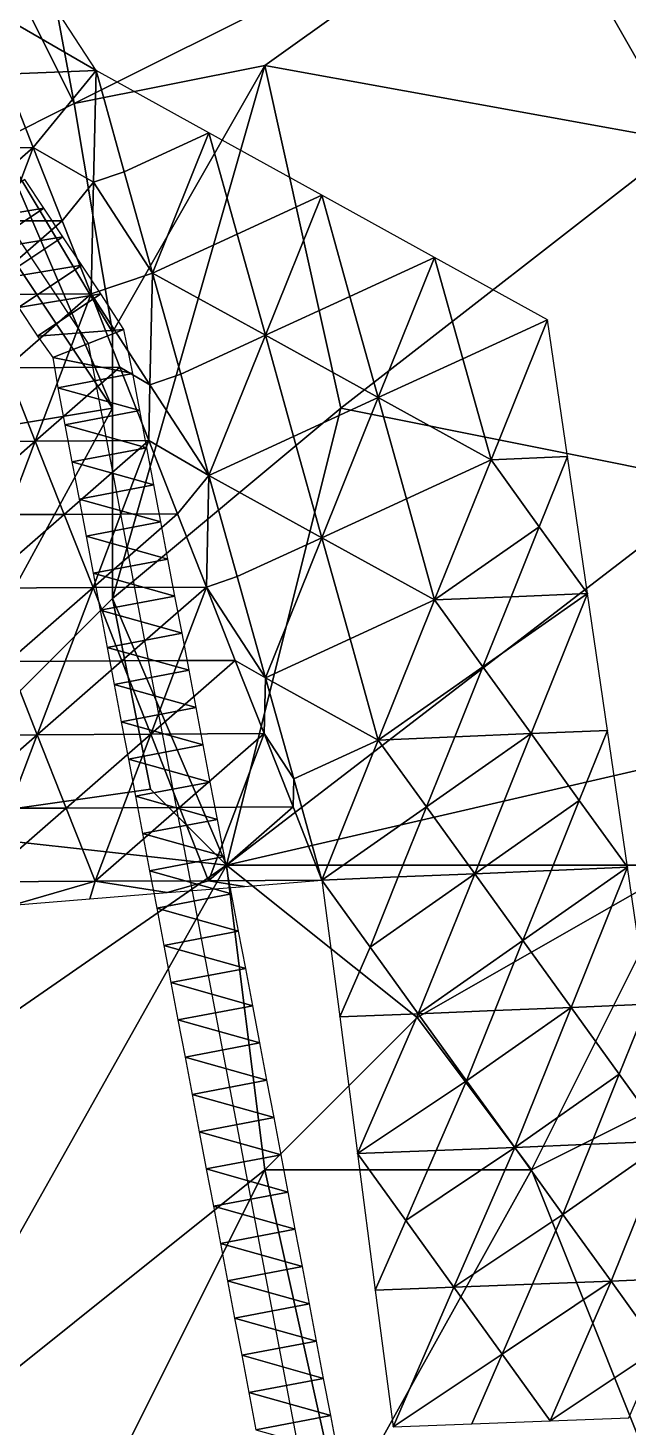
# Model space of a CAD drawing. Header units: metres. Extents: x -1103 to 901, y -902 to 905.
# Drawn here: x 101.6 to 133.1, y 338.5 to 412 of the extents above; entities that cross this region are included whole.
import ezdxf

# ---------------------------------------------------------------- set-up
doc = ezdxf.new("R2010")
doc.units = ezdxf.units.M
for name, color, linetype in [('OSM_PARKING', 8, 'CONTINUOUS'), ('OSM_ROAD_AXES', 2, 'CONTINUOUS'), ('OSM_ROAD_SURFACE', 9, 'CONTINUOUS'), ('OSM_TERRAIN', 3, 'CONTINUOUS')]:
    doc.layers.add(name, color=color, linetype=linetype)

msp = doc.modelspace()

# ---------------------------------------------------------------- linework, layer by layer
at = {"layer": 'OSM_PARKING'}
for points in [[(98.816, 413.388, 7.894), (105.144, 409.725, 8.099), (102.046, 414.489, 7.955)], [(100.331, 409.54, 8.145), (105.144, 409.725, 8.099), (98.816, 413.388, 7.894)], [(101.847, 405.692, 8.438), (100.331, 409.54, 8.145), (95.891, 405.663, 8.336)], [(101.847, 405.692, 8.438), (105.144, 409.725, 8.099), (100.331, 409.54, 8.145)], [(105.011, 403.861, 8.576), (105.144, 409.725, 8.099), (101.847, 405.692, 8.438)], [(106.627, 404.411, 8.521), (105.144, 409.725, 8.099), (105.011, 403.861, 8.576)], [(106.627, 404.411, 8.521), (111.069, 406.454, 8.309), (105.144, 409.725, 8.099)], [(108.109, 399.097, 9.111), (111.069, 406.454, 8.309), (106.627, 404.411, 8.521)], [(108.109, 399.097, 9.111), (112.551, 401.14, 8.874), (111.069, 406.454, 8.309)], [(112.551, 401.14, 8.874), (116.993, 403.183, 8.817), (111.069, 406.454, 8.309)], [(101.847, 405.692, 8.438), (95.891, 405.663, 8.336), (97.406, 401.815, 8.661)], [(100.385, 401.83, 8.684), (101.847, 405.692, 8.438), (97.406, 401.815, 8.661)], [(103.363, 401.844, 8.846), (101.847, 405.692, 8.438), (100.385, 401.83, 8.684)], [(103.363, 401.844, 8.846), (105.011, 403.861, 8.576), (101.847, 405.692, 8.438)], [(108.109, 399.097, 9.111), (106.627, 404.411, 8.521), (105.011, 403.861, 8.576)], [(104.879, 397.996, 9.254), (105.011, 403.861, 8.576), (103.363, 401.844, 8.846)], [(108.109, 399.097, 9.111), (105.011, 403.861, 8.576), (104.879, 397.996, 9.254)], [(114.034, 395.827, 9.513), (116.993, 403.183, 8.817), (112.551, 401.14, 8.874)], [(114.034, 395.827, 9.513), (118.476, 397.87, 9.464), (116.993, 403.183, 8.817)], [(118.476, 397.87, 9.464), (122.918, 399.913, 9.499), (116.993, 403.183, 8.817)], [(104.879, 397.996, 9.254), (103.363, 401.844, 8.846), (98.922, 397.967, 9.1)], [(103.363, 401.844, 8.846), (100.385, 401.83, 8.684), (98.922, 397.967, 9.1)], [(114.034, 395.827, 9.513), (112.551, 401.14, 8.874), (108.109, 399.097, 9.111)], [(119.959, 392.556, 10.162), (122.918, 399.913, 9.499), (118.476, 397.87, 9.464)], [(119.959, 392.556, 10.162), (124.401, 394.599, 10.271), (122.918, 399.913, 9.499)], [(124.401, 394.599, 10.271), (128.843, 396.642, 10.381), (122.918, 399.913, 9.499)], [(107.976, 393.233, 9.686), (108.109, 399.097, 9.111), (104.879, 397.996, 9.254)], [(109.592, 393.783, 9.61), (108.109, 399.097, 9.111), (107.976, 393.233, 9.686)], [(109.592, 393.783, 9.61), (114.034, 395.827, 9.513), (108.109, 399.097, 9.111)], [(104.879, 397.996, 9.254), (98.922, 397.967, 9.1), (100.438, 394.12, 9.539)], [(103.416, 394.134, 9.454), (104.879, 397.996, 9.254), (100.438, 394.12, 9.539)], [(106.394, 394.149, 9.629), (104.879, 397.996, 9.254), (103.416, 394.134, 9.454)], [(106.394, 394.149, 9.629), (107.976, 393.233, 9.686), (104.879, 397.996, 9.254)], [(114.034, 395.827, 9.513), (119.959, 392.556, 10.162), (118.476, 397.87, 9.464)], [(125.883, 389.285, 11.243), (128.843, 396.642, 10.381), (124.401, 394.599, 10.271)], [(125.883, 389.285, 11.243), (129.893, 389.454, 11.621), (128.843, 396.642, 10.381)], [(111.074, 388.47, 10.249), (114.034, 395.827, 9.513), (109.592, 393.783, 9.61)], [(111.074, 388.47, 10.249), (115.516, 390.513, 10.152), (114.034, 395.827, 9.513)], [(115.516, 390.513, 10.152), (119.959, 392.556, 10.162), (114.034, 395.827, 9.513)], [(125.883, 389.285, 11.243), (124.401, 394.599, 10.271), (119.959, 392.556, 10.162)], [(101.953, 390.272, 9.953), (100.438, 394.12, 9.539), (95.997, 390.243, 10.147)], [(101.953, 390.272, 9.953), (103.416, 394.134, 9.454), (100.438, 394.12, 9.539)], [(107.91, 390.301, 9.974), (106.394, 394.149, 9.629), (101.953, 390.272, 9.953)], [(106.394, 394.149, 9.629), (103.416, 394.134, 9.454), (101.953, 390.272, 9.953)], [(107.91, 390.301, 9.974), (107.976, 393.233, 9.686), (106.394, 394.149, 9.629)], [(107.91, 390.301, 9.974), (111.074, 388.47, 10.249), (107.976, 393.233, 9.686)], [(111.074, 388.47, 10.249), (109.592, 393.783, 9.61), (107.976, 393.233, 9.686)], [(116.999, 385.199, 10.94), (119.959, 392.556, 10.162), (115.516, 390.513, 10.152)], [(121.441, 387.242, 11.091), (119.959, 392.556, 10.162), (116.999, 385.199, 10.94)], [(121.441, 387.242, 11.091), (125.883, 389.285, 11.243), (119.959, 392.556, 10.162)], [(97.512, 386.395, 10.488), (101.953, 390.272, 9.953), (95.997, 390.243, 10.147)], [(100.491, 386.409, 10.391), (101.953, 390.272, 9.953), (97.512, 386.395, 10.488)], [(103.469, 386.424, 10.309), (101.953, 390.272, 9.953), (100.491, 386.409, 10.391)], [(107.91, 390.301, 9.974), (101.953, 390.272, 9.953), (103.469, 386.424, 10.309)], [(106.447, 386.439, 10.381), (107.91, 390.301, 9.974), (103.469, 386.424, 10.309)], [(109.426, 386.453, 10.426), (107.91, 390.301, 9.974), (106.447, 386.439, 10.381)], [(109.426, 386.453, 10.426), (111.074, 388.47, 10.249), (107.91, 390.301, 9.974)], [(116.999, 385.199, 10.94), (115.516, 390.513, 10.152), (111.074, 388.47, 10.249)], [(125.883, 389.285, 11.243), (128.413, 385.775, 12.003), (129.893, 389.454, 11.621)], [(128.413, 385.775, 12.003), (130.943, 382.265, 12.765), (129.893, 389.454, 11.621)], [(122.923, 381.928, 12.006), (125.883, 389.285, 11.243), (121.441, 387.242, 11.091)], [(122.923, 381.928, 12.006), (128.413, 385.775, 12.003), (125.883, 389.285, 11.243)], [(110.941, 382.605, 10.967), (111.074, 388.47, 10.249), (109.426, 386.453, 10.426)], [(112.557, 383.156, 10.968), (111.074, 388.47, 10.249), (110.941, 382.605, 10.967)], [(112.557, 383.156, 10.968), (116.999, 385.199, 10.94), (111.074, 388.47, 10.249)], [(122.923, 381.928, 12.006), (121.441, 387.242, 11.091), (116.999, 385.199, 10.94)], [(110.941, 382.605, 10.967), (109.426, 386.453, 10.426), (104.985, 382.576, 10.758)], [(109.426, 386.453, 10.426), (106.447, 386.439, 10.381), (104.985, 382.576, 10.758)], [(104.985, 382.576, 10.758), (103.469, 386.424, 10.309), (99.028, 382.547, 10.829)], [(103.469, 386.424, 10.309), (100.491, 386.409, 10.391), (99.028, 382.547, 10.829)], [(104.985, 382.576, 10.758), (106.447, 386.439, 10.381), (103.469, 386.424, 10.309)], [(122.923, 381.928, 12.006), (126.933, 382.097, 12.385), (128.413, 385.775, 12.003)], [(126.933, 382.097, 12.385), (130.943, 382.265, 12.765), (128.413, 385.775, 12.003)], [(114.039, 377.842, 11.727), (116.999, 385.199, 10.94), (112.557, 383.156, 10.968)], [(114.039, 377.842, 11.727), (118.481, 379.885, 11.855), (116.999, 385.199, 10.94)], [(118.481, 379.885, 11.855), (122.923, 381.928, 12.006), (116.999, 385.199, 10.94)], [(114.039, 377.842, 11.727), (112.557, 383.156, 10.968), (110.941, 382.605, 10.967)], [(104.985, 382.576, 10.758), (99.028, 382.547, 10.829), (100.544, 378.699, 11.224)], [(104.985, 382.576, 10.758), (100.544, 378.699, 11.224), (103.522, 378.714, 11.243)], [(106.5, 378.728, 11.337), (104.985, 382.576, 10.758), (103.522, 378.714, 11.243)], [(110.941, 382.605, 10.967), (104.985, 382.576, 10.758), (106.5, 378.728, 11.337)], [(109.479, 378.743, 11.404), (110.941, 382.605, 10.967), (106.5, 378.728, 11.337)], [(112.457, 378.757, 11.536), (110.941, 382.605, 10.967), (109.479, 378.743, 11.404)], [(112.457, 378.757, 11.536), (114.039, 377.842, 11.727), (110.941, 382.605, 10.967)], [(122.923, 381.928, 12.006), (125.453, 378.418, 12.767), (126.933, 382.097, 12.385)], [(126.933, 382.097, 12.385), (125.453, 378.418, 12.767), (130.943, 382.265, 12.765)], [(125.453, 378.418, 12.767), (127.983, 374.908, 13.558), (130.943, 382.265, 12.765)], [(127.983, 374.908, 13.558), (131.993, 375.077, 13.953), (130.943, 382.265, 12.765)], [(119.964, 374.571, 12.77), (122.923, 381.928, 12.006), (118.481, 379.885, 11.855)], [(119.964, 374.571, 12.77), (125.453, 378.418, 12.767), (122.923, 381.928, 12.006)], [(119.964, 374.571, 12.77), (118.481, 379.885, 11.855), (114.039, 377.842, 11.727)], [(102.059, 374.851, 11.783), (100.544, 378.699, 11.224), (96.103, 374.822, 11.705)], [(103.522, 378.714, 11.243), (100.544, 378.699, 11.224), (102.059, 374.851, 11.783)], [(108.016, 374.881, 11.928), (106.5, 378.728, 11.337), (102.059, 374.851, 11.783)], [(106.5, 378.728, 11.337), (103.522, 378.714, 11.243), (102.059, 374.851, 11.783)], [(108.016, 374.881, 11.928), (109.479, 378.743, 11.404), (106.5, 378.728, 11.337)], [(113.973, 374.91, 12.12), (112.457, 378.757, 11.536), (108.016, 374.881, 11.928)], [(112.457, 378.757, 11.536), (109.479, 378.743, 11.404), (108.016, 374.881, 11.928)], [(113.973, 374.91, 12.12), (114.039, 377.842, 11.727), (112.457, 378.757, 11.536)], [(119.964, 374.571, 12.77), (123.974, 374.74, 13.163), (125.453, 378.418, 12.767)], [(123.974, 374.74, 13.163), (127.983, 374.908, 13.558), (125.453, 378.418, 12.767)], [(115.522, 372.528, 12.619), (114.039, 377.842, 11.727), (113.973, 374.91, 12.12)], [(115.522, 372.528, 12.619), (119.964, 374.571, 12.77), (114.039, 377.842, 11.727)], [(102.059, 374.851, 11.783), (96.103, 374.822, 11.705), (97.619, 370.975, 12.229)], [(100.597, 370.989, 12.322), (102.059, 374.851, 11.783), (97.619, 370.975, 12.229)], [(103.575, 371.004, 12.398), (102.059, 374.851, 11.783), (100.597, 370.989, 12.322)], [(103.575, 371.004, 12.398), (108.016, 374.881, 11.928), (102.059, 374.851, 11.783)], [(106.553, 371.018, 12.471), (108.016, 374.881, 11.928), (103.575, 371.004, 12.398)], [(109.532, 371.033, 12.509), (108.016, 374.881, 11.928), (106.553, 371.018, 12.471)], [(113.973, 374.91, 12.12), (108.016, 374.881, 11.928), (109.532, 371.033, 12.509)], [(112.51, 371.047, 12.544), (113.973, 374.91, 12.12), (109.532, 371.033, 12.509)], [(115.488, 371.062, 12.827), (113.973, 374.91, 12.12), (112.51, 371.047, 12.544)], [(115.488, 371.062, 12.827), (115.522, 372.528, 12.619), (113.973, 374.91, 12.12)], [(122.494, 371.061, 13.559), (123.974, 374.74, 13.163), (119.964, 374.571, 12.77)], [(122.494, 371.061, 13.559), (125.024, 367.551, 14.098), (127.983, 374.908, 13.558)], [(122.494, 371.061, 13.559), (127.983, 374.908, 13.558), (123.974, 374.74, 13.163)], [(125.024, 367.551, 14.098), (130.513, 371.398, 14.293), (127.983, 374.908, 13.558)], [(127.983, 374.908, 13.558), (130.513, 371.398, 14.293), (131.993, 375.077, 13.953)], [(130.513, 371.398, 14.293), (133.043, 367.889, 14.814), (131.993, 375.077, 13.953)], [(117.004, 367.214, 13.383), (119.964, 374.571, 12.77), (115.522, 372.528, 12.619)], [(117.004, 367.214, 13.383), (122.494, 371.061, 13.559), (119.964, 374.571, 12.77)], [(117.004, 367.214, 13.383), (115.522, 372.528, 12.619), (115.488, 371.062, 12.827)], [(105.091, 367.156, 12.834), (106.553, 371.018, 12.471), (103.575, 371.004, 12.398)], [(111.047, 367.185, 12.972), (109.532, 371.033, 12.509), (105.091, 367.156, 12.834)], [(109.532, 371.033, 12.509), (106.553, 371.018, 12.471), (105.091, 367.156, 12.834)], [(111.047, 367.185, 12.972), (112.51, 371.047, 12.544), (109.532, 371.033, 12.509)], [(117.004, 367.214, 13.383), (115.488, 371.062, 12.827), (111.047, 367.185, 12.972)], [(115.488, 371.062, 12.827), (112.51, 371.047, 12.544), (111.047, 367.185, 12.972)], [(117.004, 367.214, 13.383), (121.014, 367.383, 13.741), (122.494, 371.061, 13.559)], [(121.014, 367.383, 13.741), (125.024, 367.551, 14.098), (122.494, 371.061, 13.559)], [(125.024, 367.551, 14.098), (129.034, 367.72, 14.456), (130.513, 371.398, 14.293)], [(129.034, 367.72, 14.456), (133.043, 367.889, 14.814), (130.513, 371.398, 14.293)], [(105.091, 367.156, 12.834), (103.575, 371.004, 12.398), (99.134, 367.127, 12.689)], [(103.575, 371.004, 12.398), (100.597, 370.989, 12.322), (99.134, 367.127, 12.689)], [(117.004, 367.214, 13.383), (119.534, 363.704, 13.675), (121.014, 367.383, 13.741)], [(121.014, 367.383, 13.741), (119.534, 363.704, 13.675), (125.024, 367.551, 14.098)], [(119.534, 363.704, 13.675), (122.064, 360.194, 13.967), (125.024, 367.551, 14.098)], [(125.024, 367.551, 14.098), (122.064, 360.194, 13.967), (127.554, 364.041, 14.39)], [(125.024, 367.551, 14.098), (127.554, 364.041, 14.39), (129.034, 367.72, 14.456)], [(129.034, 367.72, 14.456), (127.554, 364.041, 14.39), (133.043, 367.889, 14.814)], [(127.554, 364.041, 14.39), (130.084, 360.531, 14.483), (133.043, 367.889, 14.814)], [(130.084, 360.531, 14.483), (134.094, 360.7, 14.686), (133.043, 367.889, 14.814)], [(99.134, 367.127, 12.689), (100.75, 365.909, 12.856), (105.091, 367.156, 12.834)], [(105.091, 367.156, 12.834), (100.75, 365.909, 12.856), (104.813, 366.235, 12.923)], [(105.091, 367.156, 12.834), (104.813, 366.235, 12.923), (108.877, 366.562, 12.99)], [(105.091, 367.156, 12.834), (108.877, 366.562, 12.99), (111.047, 367.185, 12.972)], [(111.047, 367.185, 12.972), (108.877, 366.562, 12.99), (112.94, 366.888, 13.037)], [(111.047, 367.185, 12.972), (112.94, 366.888, 13.037), (117.004, 367.214, 13.383)], [(117.004, 367.214, 13.383), (117.938, 360.037, 13.721), (119.534, 363.704, 13.675)], [(119.534, 363.704, 13.675), (117.938, 360.037, 13.721), (122.064, 360.194, 13.967)], [(122.064, 360.194, 13.967), (126.074, 360.363, 14.229), (127.554, 364.041, 14.39)], [(126.074, 360.363, 14.229), (130.084, 360.531, 14.483), (127.554, 364.041, 14.39)], [(117.938, 360.037, 13.721), (118.873, 352.86, 13.987), (122.064, 360.194, 13.967)], [(122.064, 360.194, 13.967), (118.873, 352.86, 13.987), (124.594, 356.684, 14.025)], [(122.064, 360.194, 13.967), (124.594, 356.684, 14.025), (126.074, 360.363, 14.229)], [(126.074, 360.363, 14.229), (124.594, 356.684, 14.025), (130.084, 360.531, 14.483)], [(124.594, 356.684, 14.025), (127.124, 353.174, 14.075), (130.084, 360.531, 14.483)], [(127.124, 353.174, 14.075), (132.614, 357.022, 14.471), (130.084, 360.531, 14.483)], [(130.084, 360.531, 14.483), (132.614, 357.022, 14.471), (134.094, 360.7, 14.686)], [(132.614, 357.022, 14.471), (135.144, 353.512, 14.377), (134.094, 360.7, 14.686)], [(124.594, 356.684, 14.025), (118.873, 352.86, 13.987), (122.998, 353.017, 14.031)], [(124.594, 356.684, 14.025), (122.998, 353.017, 14.031), (127.124, 353.174, 14.075)], [(127.124, 353.174, 14.075), (131.134, 353.343, 14.255), (132.614, 357.022, 14.471)], [(131.134, 353.343, 14.255), (135.144, 353.512, 14.377), (132.614, 357.022, 14.471)], [(131.134, 353.343, 14.255), (129.654, 349.665, 14.013), (135.144, 353.512, 14.377)], [(129.654, 349.665, 14.013), (132.184, 346.155, 13.894), (135.144, 353.512, 14.377)], [(132.184, 346.155, 13.894), (136.194, 346.323, 14.016), (135.144, 353.512, 14.377)], [(118.873, 352.86, 13.987), (121.403, 349.35, 14.022), (122.998, 353.017, 14.031)], [(118.873, 352.86, 13.987), (119.807, 345.682, 14.007), (121.403, 349.35, 14.022)], [(122.998, 353.017, 14.031), (121.403, 349.35, 14.022), (127.124, 353.174, 14.075)], [(121.403, 349.35, 14.022), (123.933, 345.84, 14.052), (127.124, 353.174, 14.075)], [(127.124, 353.174, 14.075), (123.933, 345.84, 14.052), (129.654, 349.665, 14.013)], [(127.124, 353.174, 14.075), (129.654, 349.665, 14.013), (131.134, 353.343, 14.255)], [(121.403, 349.35, 14.022), (119.807, 345.682, 14.007), (123.933, 345.84, 14.052)], [(129.654, 349.665, 14.013), (123.933, 345.84, 14.052), (128.058, 345.997, 13.927)], [(129.654, 349.665, 14.013), (128.058, 345.997, 13.927), (132.184, 346.155, 13.894)], [(128.058, 345.997, 13.927), (126.463, 342.33, 13.889), (132.184, 346.155, 13.894)], [(132.184, 346.155, 13.894), (126.463, 342.33, 13.889), (128.993, 338.82, 13.694)], [(132.184, 346.155, 13.894), (128.993, 338.82, 13.694), (134.714, 342.645, 13.774)], [(132.184, 346.155, 13.894), (134.714, 342.645, 13.774), (136.194, 346.323, 14.016)], [(119.807, 345.682, 14.007), (120.741, 338.505, 14.008), (123.933, 345.84, 14.052)], [(123.933, 345.84, 14.052), (120.741, 338.505, 14.008), (126.463, 342.33, 13.889)], [(123.933, 345.84, 14.052), (126.463, 342.33, 13.889), (128.058, 345.997, 13.927)], [(134.714, 342.645, 13.774), (128.993, 338.82, 13.694), (133.118, 338.977, 13.536)], [(126.463, 342.33, 13.889), (120.741, 338.505, 14.008), (124.867, 338.663, 13.851)], [(126.463, 342.33, 13.889), (124.867, 338.663, 13.851), (128.993, 338.82, 13.694)]]:
    msp.add_3dface(points, dxfattribs=at)
at = {"layer": 'OSM_ROAD_AXES'}
msp.add_polyline3d([(64.886, 443.101, 7.999), (94.742, 410.399, 8.121), (104.735, 395.392, 9.285), (108.062, 377.864, 11.365), (117.358, 328.939, 13.753), (122.918, 299.665, 13.693), (125.704, 293.306, 13.958), (137.111, 292.908, 13.913), (147.037, 294.534, 14.168), (197.266, 306.035, 13.833), (218.18, 310.094, 13.537), (237.667, 312.383, 12.933), (260.703, 312.427, 12.885), (305.703, 308.534, 11.05), (323.389, 308.7, 10.891), (341.606, 313.123, 11.978), (363.017, 323.054, 14.291)], dxfattribs=at)
at = {"layer": 'OSM_ROAD_SURFACE'}
for points in [[(98.074, 401.787, 8.606), (102.402, 402.503, 8.754), (101.403, 404.004, 8.606)], [(98.074, 401.787, 8.606), (99.073, 400.286, 8.765), (102.402, 402.503, 8.754)], [(99.073, 400.286, 8.765), (103.402, 401.003, 8.903), (102.402, 402.503, 8.754)], [(99.073, 400.286, 8.765), (100.072, 398.786, 8.925), (103.402, 401.003, 8.903)], [(100.072, 398.786, 8.925), (104.401, 399.502, 9.051), (103.402, 401.003, 8.903)], [(100.072, 398.786, 8.925), (101.072, 397.285, 9.085), (104.401, 399.502, 9.051)], [(101.072, 397.285, 9.085), (105.4, 398.001, 9.199), (104.401, 399.502, 9.051)], [(101.072, 397.285, 9.085), (102.071, 395.784, 9.245), (105.4, 398.001, 9.199)], [(102.071, 395.784, 9.245), (106.594, 396.13, 9.391), (105.4, 398.001, 9.199)], [(102.071, 395.784, 9.245), (102.876, 394.654, 9.364), (106.594, 396.13, 9.391)], [(102.876, 394.654, 9.364), (107.069, 393.817, 9.607), (106.594, 396.13, 9.391)], [(102.876, 394.654, 9.364), (103.14, 393.071, 9.555), (107.069, 393.817, 9.607)], [(103.14, 393.071, 9.555), (107.439, 391.87, 9.79), (107.069, 393.817, 9.607)], [(103.14, 393.071, 9.555), (103.509, 391.124, 9.777), (107.439, 391.87, 9.79)], [(103.509, 391.124, 9.777), (107.809, 389.922, 9.973), (107.439, 391.87, 9.79)], [(103.509, 391.124, 9.777), (103.879, 389.176, 9.962), (107.809, 389.922, 9.973)], [(103.879, 389.176, 9.962), (108.178, 387.975, 10.179), (107.809, 389.922, 9.973)], [(103.879, 389.176, 9.962), (104.249, 387.229, 10.173), (108.178, 387.975, 10.179)], [(104.249, 387.229, 10.173), (108.548, 386.027, 10.408), (108.178, 387.975, 10.179)], [(104.249, 387.229, 10.173), (104.618, 385.281, 10.401), (108.548, 386.027, 10.408)], [(104.618, 385.281, 10.401), (108.918, 384.079, 10.644), (108.548, 386.027, 10.408)], [(104.618, 385.281, 10.401), (104.988, 383.333, 10.629), (108.918, 384.079, 10.644)], [(104.988, 383.333, 10.629), (109.287, 382.132, 10.914), (108.918, 384.079, 10.644)], [(104.988, 383.333, 10.629), (105.358, 381.386, 10.857), (109.287, 382.132, 10.914)], [(105.358, 381.386, 10.857), (109.657, 380.184, 11.185), (109.287, 382.132, 10.914)], [(105.358, 381.386, 10.857), (105.727, 379.438, 11.164), (109.657, 380.184, 11.185)], [(105.727, 379.438, 11.164), (110.027, 378.237, 11.455), (109.657, 380.184, 11.185)], [(105.727, 379.438, 11.164), (106.097, 377.49, 11.472), (110.027, 378.237, 11.455)], [(106.097, 377.49, 11.472), (110.399, 376.28, 11.727), (110.027, 378.237, 11.455)], [(106.097, 377.49, 11.472), (106.469, 375.533, 11.781), (110.399, 376.28, 11.727)], [(106.469, 375.533, 11.781), (110.77, 374.323, 11.999), (110.399, 376.28, 11.727)], [(106.469, 375.533, 11.781), (106.841, 373.576, 12.09), (110.77, 374.323, 11.999)], [(106.841, 373.576, 12.09), (111.142, 372.366, 12.27), (110.77, 374.323, 11.999)], [(106.841, 373.576, 12.09), (107.213, 371.619, 12.386), (111.142, 372.366, 12.27)], [(107.213, 371.619, 12.386), (111.514, 370.409, 12.542), (111.142, 372.366, 12.27)], [(107.213, 371.619, 12.386), (107.584, 369.662, 12.596), (111.514, 370.409, 12.542)], [(107.584, 369.662, 12.596), (111.886, 368.452, 12.814), (111.514, 370.409, 12.542)], [(107.584, 369.662, 12.596), (107.956, 367.705, 12.808), (111.886, 368.452, 12.814)], [(107.956, 367.705, 12.808), (112.258, 366.495, 12.978), (111.886, 368.452, 12.814)], [(107.956, 367.705, 12.808), (108.328, 365.748, 13.022), (112.258, 366.495, 12.978)], [(108.328, 365.748, 13.022), (112.63, 364.538, 13.111), (112.258, 366.495, 12.978)], [(108.328, 365.748, 13.022), (108.7, 363.791, 13.149), (112.63, 364.538, 13.111)], [(108.7, 363.791, 13.149), (113.002, 362.581, 13.244), (112.63, 364.538, 13.111)], [(108.7, 363.791, 13.149), (109.072, 361.834, 13.267), (113.002, 362.581, 13.244)], [(109.072, 361.834, 13.267), (113.373, 360.624, 13.376), (113.002, 362.581, 13.244)], [(109.072, 361.834, 13.267), (109.444, 359.877, 13.393), (113.373, 360.624, 13.376)], [(109.444, 359.877, 13.393), (113.745, 358.667, 13.509), (113.373, 360.624, 13.376)], [(109.444, 359.877, 13.393), (109.816, 357.92, 13.518), (113.745, 358.667, 13.509)], [(109.816, 357.92, 13.518), (114.117, 356.71, 13.641), (113.745, 358.667, 13.509)], [(109.816, 357.92, 13.518), (110.187, 355.963, 13.643), (114.117, 356.71, 13.641)], [(110.187, 355.963, 13.643), (114.489, 354.753, 13.774), (114.117, 356.71, 13.641)], [(110.187, 355.963, 13.643), (110.559, 354.006, 13.768), (114.489, 354.753, 13.774)], [(110.559, 354.006, 13.768), (114.861, 352.796, 13.904), (114.489, 354.753, 13.774)], [(110.559, 354.006, 13.768), (110.931, 352.049, 13.894), (114.861, 352.796, 13.904)], [(110.931, 352.049, 13.894), (115.233, 350.839, 13.914), (114.861, 352.796, 13.904)], [(110.931, 352.049, 13.894), (111.303, 350.092, 14.019), (115.233, 350.839, 13.914)], [(111.303, 350.092, 14.019), (115.604, 348.882, 13.919), (115.233, 350.839, 13.914)], [(111.303, 350.092, 14.019), (111.675, 348.135, 14.049), (115.604, 348.882, 13.919)], [(111.675, 348.135, 14.049), (115.976, 346.925, 13.924), (115.604, 348.882, 13.919)], [(111.675, 348.135, 14.049), (112.047, 346.178, 14.06), (115.976, 346.925, 13.924)], [(112.047, 346.178, 14.06), (116.348, 344.968, 13.929), (115.976, 346.925, 13.924)], [(112.047, 346.178, 14.06), (112.418, 344.221, 14.068), (116.348, 344.968, 13.929)], [(112.418, 344.221, 14.068), (116.72, 343.011, 13.934), (116.348, 344.968, 13.929)], [(112.418, 344.221, 14.068), (112.79, 342.264, 14.076), (116.72, 343.011, 13.934)], [(112.79, 342.264, 14.076), (117.092, 341.054, 13.939), (116.72, 343.011, 13.934)], [(112.79, 342.264, 14.076), (113.162, 340.307, 14.085), (117.092, 341.054, 13.939)], [(113.162, 340.307, 14.085), (117.464, 339.097, 13.944), (117.092, 341.054, 13.939)], [(113.162, 340.307, 14.085), (113.534, 338.35, 14.093), (117.464, 339.097, 13.944)], [(113.534, 338.35, 14.093), (117.836, 337.14, 13.949), (117.464, 339.097, 13.944)]]:
    msp.add_3dface(points, dxfattribs=at)
at = {"layer": 'OSM_TERRAIN'}
for points in [[(104, 408, 8.021), (98, 440, 7.925), (98, 420, 7.294)], [(128, 420, 7.872), (98, 440, 7.925), (104, 408, 8.021)], [(100, 406, 8.361), (104, 408, 8.021), (98, 420, 7.294)], [(104, 408, 8.021), (114, 410, 7.835), (128, 420, 7.872)], [(136, 406, 9.504), (128, 420, 7.872), (114, 410, 7.835)], [(136, 406, 9.504), (136, 412, 8.98), (128, 420, 7.872)], [(106, 396, 9.366), (114, 410, 7.835), (104, 408, 8.021)], [(106, 382, 10.733), (118, 392, 9.969), (114, 410, 7.835)], [(106, 382, 10.733), (114, 410, 7.835), (106, 396, 9.366)], [(118, 392, 9.969), (136, 406, 9.504), (114, 410, 7.835)], [(106, 396, 9.366), (104, 408, 8.021), (100, 406, 8.361)], [(106, 392, 9.559), (100, 406, 8.361), (98, 404, 8.281)], [(106, 392, 9.559), (106, 396, 9.366), (100, 406, 8.361)], [(118, 392, 9.969), (138, 388, 12.555), (136, 406, 9.504)], [(94, 390, 10.145), (106, 392, 9.559), (98, 404, 8.281)], [(106, 392, 9.559), (106, 382, 10.733), (106, 396, 9.366)], [(106, 382, 10.733), (106, 392, 9.559), (94, 370, 12.17)], [(94, 370, 12.17), (106, 392, 9.559), (94, 390, 10.145)], [(112, 368, 12.828), (118, 392, 9.969), (106, 382, 10.733)], [(112, 368, 12.828), (138, 388, 12.555), (118, 392, 9.969)], [(112, 368, 12.828), (138, 374, 14.654), (138, 388, 12.555)], [(94, 370, 12.17), (108, 372, 12.317), (106, 382, 10.733)], [(108, 372, 12.317), (112, 368, 12.828), (106, 382, 10.733)], [(136, 368, 14.988), (138, 374, 14.654), (112, 368, 12.828)], [(94, 370, 12.17), (112, 368, 12.828), (108, 372, 12.317)], [(86, 350, 14.06), (112, 368, 12.828), (94, 370, 12.17)], [(94, 336, 14.846), (112, 368, 12.828), (86, 350, 14.06)], [(94, 336, 14.846), (114, 352, 13.85), (112, 368, 12.828)], [(114, 352, 13.85), (122, 360, 13.875), (112, 368, 12.828)], [(122, 360, 13.875), (136, 368, 14.988), (112, 368, 12.828)], [(128, 352, 14.003), (136, 368, 14.988), (122, 360, 13.875)], [(128, 352, 14.003), (140, 358, 14.667), (136, 368, 14.988)], [(114, 352, 13.85), (128, 352, 14.003), (122, 360, 13.875)], [(136, 332, 13.143), (140, 358, 14.667), (128, 352, 14.003)], [(94, 336, 14.846), (104, 332, 14.542), (114, 352, 13.85)], [(118, 334, 13.902), (114, 352, 13.85), (104, 332, 14.542)], [(118, 334, 13.902), (128, 352, 14.003), (114, 352, 13.85)], [(118, 334, 13.902), (136, 332, 13.143), (128, 352, 14.003)]]:
    msp.add_3dface(points, dxfattribs=at)

doc.saveas('drawing.dxf')
